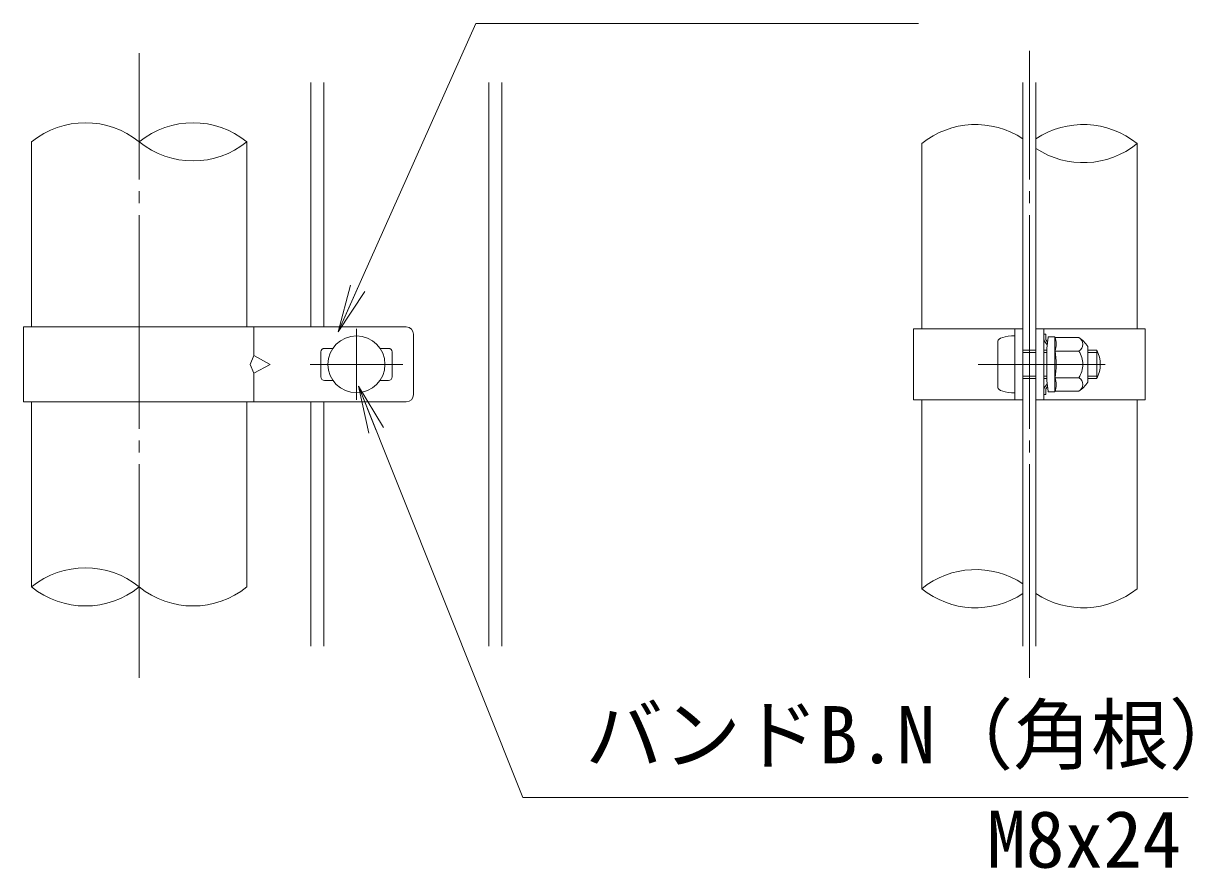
# Model space of a CAD drawing. Units: millimetres, scale not verified. Extents: x -4200 to 4200, y -2970 to 2970.
# Drawn here: x 992 to 1977, y -496 to 216 of the extents above; entities that cross this region are included whole.
import ezdxf
from ezdxf.enums import TextEntityAlignment as Align

# ---------------------------------------------------------------- set-up
doc = ezdxf.new("R2010")
doc.units = ezdxf.units.MM
doc.header["$LTSCALE"] = 10
doc.linetypes.add('LONG_CHAIN', pattern=[21, 18, -1, 1, -1])
for name, color, linetype, lineweight in [('0-3_D-STR1', 1, 'Continuous', 9), ('0-4_D-BMK', 2, 'LONG_CHAIN', 9), ('0-5_D-STR-DIM', 7, 'Continuous', 9), ('0-6_0', 7, 'Continuous', 9), ('0-8_D-STR2', 7, 'Continuous', 9), ('0-9_D-STR3', 3, 'Continuous', 9), ('0-A_D-STR-TXT', 7, 'Continuous', 9)]:
    doc.layers.add(name, color=color, linetype=linetype, lineweight=lineweight)
doc.styles.add('ＭＳ ゴシック', font='')
doc.styles.get('ＭＳ ゴシック').set_extended_font_data('MS Gothic')

# ---------------------------------------------------------------- blocks, each defined once
blk = doc.blocks.new('_Open')
at = {"layer": '0-6_0'}
blk.add_line((-10, 1.667), (0, 0), dxfattribs=at)
blk.add_lwpolyline([(-10, -1.667), (0, 0), (-10, 0)], dxfattribs=at)

msp = doc.modelspace()

# ---------------------------------------------------------------- linework, layer by layer
at = {"layer": '0-3_D-STR1'}
for p, q in [((998.57, 116.49), (998.57, -39.51)), ((1180.07, -39.51), (1180.07, 116.49)), ((1748.57, 114.99), (1748.57, -41.01)), ((1930.07, -41.01), (1930.07, 114.99)), ((998.57, -102.51), (998.57, -258.51)), ((1180.07, -258.51), (1180.07, -102.51)), ((1748.57, -101.01), (1748.57, -260.01)), ((1930.07, -260.01), (1930.07, -101.01))]:
    msp.add_line(p, q, dxfattribs=at)
at = {"layer": '0-4_D-BMK'}
for p, q in [((1089.32, -335.19), (1089.32, 191.31)), ((1839.32, -335.19), (1839.32, 193.17)), ((1272.32, -41.01), (1272.32, -101.01)), ((1233.32, -71.01), (1311.32, -71.01)), ((1796.06, -71.01), (1903.28, -71.01))]:
    msp.add_line(p, q, dxfattribs=at)
at = {"layer": '0-5_D-STR-DIM'}
for centre, start, end in [((1043.94, 60.51), 50.97549, 129.02451), ((1134.69, 60.51), 50.97549, 129.02451), ((1793.95, 59.01), 56.30864, 129.02451), ((1884.7, 59.01), 50.97549, 123.69136), ((1134.69, 172.47), 230.97549, 309.02451), ((1884.7, 170.97), 236.30864, 309.02451), ((1043.94, -314.49), 50.97549, 129.02451), ((1793.95, -315.99), 56.30864, 129.02451), ((1043.94, -202.53), 230.97549, 309.02451), ((1134.69, -202.53), 230.97549, 309.02451), ((1793.95, -204.03), 230.97549, 303.69136), ((1884.7, -204.03), 236.30864, 309.02451)]:
    msp.add_arc(centre, 72.06, start, end, dxfattribs=at)
at = {"layer": '0-8_D-STR2'}
for p, q in [((1233.92, -39.51), (1233.92, 166.49)), ((1244.72, -39.51), (1244.72, 166.49)), ((1383.92, -308.51), (1383.92, 166.49)), ((1394.72, -308.51), (1394.72, 166.49)), ((1833.92, -308.51), (1833.92, 166.49)), ((1844.72, -308.51), (1844.72, 166.49)), ((1233.92, -308.51), (1233.92, -102.51)), ((1244.72, -308.51), (1244.72, -102.51))]:
    msp.add_line(p, q, dxfattribs=at)
at = {"layer": '0-9_D-STR3'}
for p, q in [((991.67, -39.51), (1314.32, -39.51)), ((991.67, -39.51), (991.67, -102.51)), ((1185.78, -39.51), (1185.78, -63.51)), ((1320.32, -45.51), (1320.32, -96.51)), ((1741.67, -41.01), (1833.92, -41.01)), ((1741.67, -41.01), (1741.67, -101.01)), ((1827.02, -101.01), (1827.02, -41.01)), ((1827.02, -47.01), (1827.02, -95.01)), ((1833.92, -101.01), (1833.92, -41.01)), ((1844.72, -101.01), (1844.72, -41.01)), ((1844.72, -41.01), (1936.97, -41.01)), ((1851.62, -101.01), (1851.62, -41.01)), ((1851.62, -45.51), (1851.62, -49.83)), ((1853.12, -45.51), (1851.62, -45.51)), ((1853.12, -45.51), (1853.12, -49.83)), ((1854.02, -57.51), (1855.19, -48.02)), ((1860.49, -47.76), (1855.48, -47.76)), ((1860.62, -71.01), (1860.62, -47.83)), ((1860.92, -48.49), (1860.78, -47.98)), ((1881, -48.49), (1860.92, -48.49)), ((1936.97, -41.01), (1936.97, -101.01)), ((1245.32, -57.51), (1252.48, -57.51)), ((1292.16, -57.51), (1299.32, -57.51)), ((1812.62, -51.51), (1812.62, -90.51)), ((1833.92, -59.01), (1844.72, -59.01)), ((1851.62, -59.01), (1854.02, -59.01)), ((1852.18, -51.57), (1854.34, -54.6)), ((1853.4, -50.7), (1854.64, -52.44)), ((1854.02, -57.51), (1854.02, -84.51)), ((1888.52, -56.01), (1888.52, -86.01)), ((1888.52, -59.01), (1896.02, -59.01)), ((1896.02, -59.01), (1896.02, -83.01)), ((1242.32, -60.51), (1242.32, -81.51)), ((1302.32, -60.51), (1302.32, -81.51)), ((1833.92, -61.04), (1844.72, -61.04)), ((1851.62, -61.04), (1854.02, -61.04)), ((1881, -59.75), (1860.62, -59.75)), ((1888.52, -61.04), (1896.99, -61.04)), ((1185.78, -78.51), (1185.78, -102.51)), ((1860.62, -71.01), (1860.62, -94.19)), ((1245.32, -84.51), (1252.48, -84.51)), ((1292.16, -84.51), (1299.32, -84.51)), ((1833.92, -80.98), (1844.72, -80.98)), ((1833.92, -83.01), (1844.72, -83.01)), ((1851.62, -80.98), (1854.02, -80.98)), ((1851.62, -83.01), (1854.02, -83.01)), ((1852.18, -90.45), (1854.34, -87.42)), ((1854.02, -84.51), (1855.19, -94)), ((1881, -82.27), (1860.62, -82.27)), ((1888.52, -80.98), (1896.99, -80.98)), ((1888.52, -83.01), (1896.02, -83.01)), ((1851.62, -92.19), (1851.62, -96.51)), ((1853.4, -91.32), (1854.64, -89.58)), ((1860.42, -94.26), (1855.48, -94.26)), ((1881, -93.53), (1860.92, -93.53)), ((991.67, -102.51), (1314.32, -102.51)), ((1741.67, -101.01), (1833.92, -101.01)), ((1844.72, -101.01), (1936.97, -101.01))]:
    msp.add_line(p, q, dxfattribs=at)
msp.add_lwpolyline([(1199.53, -71.01), (1185.78, -63.51), (1182.86, -71.01), (1185.78, -78.51)], close=True, dxfattribs=at)
msp.add_lwpolyline([(1853.12, -92.19), (1853.12, -96.51), (1851.62, -96.51)], dxfattribs=at)
msp.add_circle((1272.32, -71.01), 24, dxfattribs=at)
for centre, radius, start, end in [((1314.32, -45.51), 6, 0, 90), ((1855.48, -48.06), 0.3, 90, 173), ((1860.49, -48.06), 0.3, 15, 90), ((1845.97, -54.13), 15.97, 339.37322, 22.7756), ((1877.95, -54.12), 6.4, 298.45309, 61.54691), ((1868.2, -68.78), 24, 32.13463, 57.68315), ((1245.32, -60.51), 3, 90, 180), ((1299.32, -60.51), 3, 0, 90), ((1854.62, -49.83), 3, 180, 215.53768), ((1854.62, -49.83), 1.5, 180, 215.53768), ((1853.12, -55.47), 1.5, 33.43373, 35.53768), ((1873.52, -71.01), 25.5, 331.92751, 28.07249), ((1798.35, -71.01), 63.57, 0, 10.20031), ((1863.73, -71.01), 20.62, 0, 33.09348), ((1798.35, -71.01), 63.57, 349.79969, 0), ((1863.73, -71.01), 20.62, 326.90652, 0), ((1245.32, -81.51), 3, 180, 270), ((1299.32, -81.51), 3, 270, 0), ((1853.12, -86.55), 1.5, 324.46232, 326.56627), ((1845.97, -87.89), 15.97, 337.2244, 20.62678), ((1877.95, -87.9), 6.4, 298.45309, 61.54691), ((1868.2, -73.24), 24, 302.31685, 327.86537), ((1314.32, -96.51), 6, 270, 0), ((1854.62, -92.19), 3, 144.46232, 180), ((1854.62, -92.19), 1.5, 144.46232, 180), ((1855.48, -93.96), 0.3, 187, 270), ((1860.42, -93.96), 0.3, 270, 337.2244)]:
    msp.add_arc(centre, radius, start, end, dxfattribs=at)
for centre, start_param, end_param in [((1827.02, -51.51), 1.570796, 3.141593), ((1827.02, -90.51), 3.141593, 4.712389)]:
    msp.add_ellipse(centre, major_axis=(14.4, 0), ratio=0.3125, start_param=start_param, end_param=end_param, dxfattribs=at)
at = {"layer": '0-A_D-STR-TXT'}
for points in [[(1745.77, 216.3), (1372.77, 216.3), (1257.8, -41.74)], [(1973, -435.98), (1412.43, -435.98), (1274.76, -91.34)]]:
    msp.add_lwpolyline(points, dxfattribs=at)

# ---------------------------------------------------------------- block references
at = {"layer": '0-A_D-STR-TXT', "xscale": 4, "yscale": 4}
for p, rotation in [((1256.99, -43.57), 245.98538), ((1274.02, -89.48), 111.7749)]:
    msp.add_blockref('_Open', p, dxfattribs=dict(at, rotation=rotation))

# ---------------------------------------------------------------- texts
at = {"layer": '0-A_D-STR-TXT', "style": 'ＭＳ ゴシック'}
for s, p in [('バンドB.N（角根）', (1465.13, -421.49)), ('M8x24', (1803.53, -509.52))]:
    msp.add_text(s, height=48.09, dxfattribs=at).set_placement(p, align=Align.BOTTOM_LEFT)

doc.saveas('drawing.dxf')
